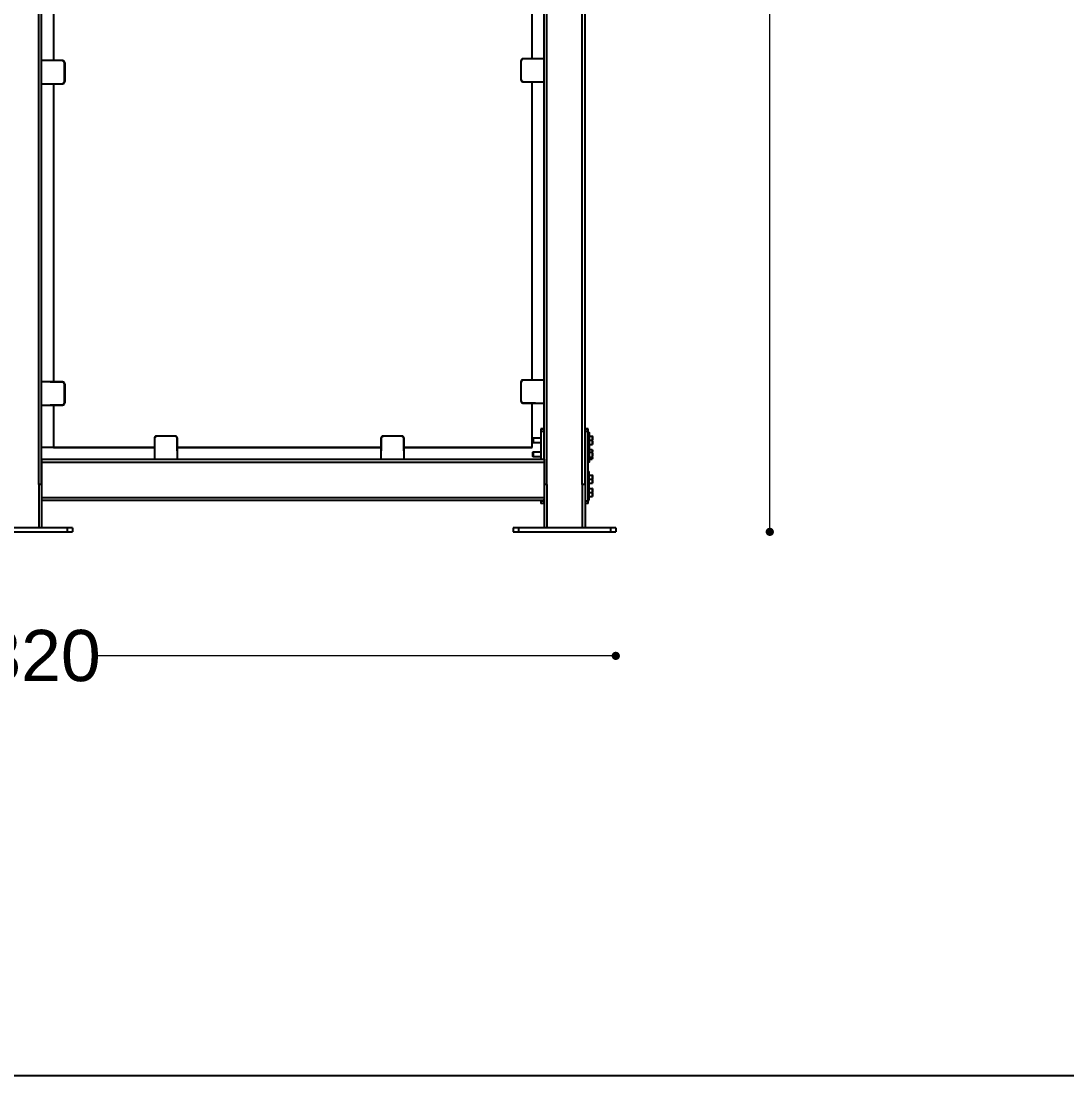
# Model space of a CAD drawing. Header units: millimetres. Extents: x 6404 to 14334, y 16216 to 24449.
# Drawn here: x 8272 to 10312, y 16216 to 18274 of the extents above; entities that cross this region are included whole.
import ezdxf

# ---------------------------------------------------------------- set-up
doc = ezdxf.new("R2010")
doc.units = ezdxf.units.MM
doc.header["$LTSCALE"] = 3
doc.layers.add('Default', color=7, linetype='Continuous')
doc.styles.get("Standard").update_dxf_attribs({"font": 'arial.ttf'})
doc.dimstyles.new('MATEUSZ', dxfattribs={"dimtxt": 35, "dimasz": 16, "dimexe": 0.18, "dimexo": 0.0625, "dimgap": 0.09, "dimtad": 0, "dimdec": 0, "dimdsep": 46, "dimtxsty": 'Standard', "dimblk": 'DOT', "dimcen": 0.09, "dimse1": 1, "dimse2": 1, "dimadec": 0, "dimazin": 0, "dimtfac": 1, "dimtdec": 0, "dimtofl": 0, "dimtmove": 0, "dimatfit": 3, "dimfxl": 1, "dimtolj": 1, "dimtzin": 0, "dimlwd": 9, "dimlwe": 9, "dimarcsym": 0})

# ---------------------------------------------------------------- blocks, each defined once
blk = doc.blocks.new('_Dot')
at = {"color": 0, "linetype": 'ByBlock', "lineweight": -2}
blk.add_line((-0.5, 0), (-1, 0), dxfattribs=at)
at = {"color": 0, "linetype": 'ByBlock', "const_width": 0.5}
blk.add_lwpolyline([(-0.25, 0, 1), (0.25, 0, 1)], format="xyb", close=True, dxfattribs=at)
blk = doc.blocks.new('*D31')
at = {"color": 0, "lineweight": 9, "transparency": 16777216}
for p, q in [((7128.2, 17035.5), (8122.1, 17035.5)), ((9416.2, 17035.5), (8422.3, 17035.5))]:
    blk.add_line(p, q, dxfattribs=at)
at = {"layer": 'Defpoints', "color": 0, "transparency": 16777216}
for p in [(7112.2, 17277.5), (9432.2, 17277.5), (9432.2, 17035.5)]:
    blk.add_point(p, dxfattribs=at)
at = {"color": 0, "lineweight": 9, "transparency": 16777216, "xscale": 16, "yscale": 16, "zscale": 16, "rotation": 180}
blk.add_blockref('_Dot', (7112.2, 17035.5), dxfattribs=at)
at = {"color": 0, "lineweight": 9, "transparency": 16777216, "xscale": 16, "yscale": 16, "zscale": 16}
blk.add_blockref('_Dot', (9432.2, 17035.5), dxfattribs=at)
at = {"color": 0, "transparency": 16777216, "insert": (8272.2, 17035.5), "char_height": 100, "attachment_point": 5}
blk.add_mtext('\\A1;2320', dxfattribs=at)
blk = doc.blocks.new('*D32')
at = {"color": 0, "lineweight": 9, "transparency": 16777216}
for p, q in [((9732.6, 19784), (9732.6, 18688.5)), ((9732.6, 17293.5), (9732.6, 18389))]:
    blk.add_line(p, q, dxfattribs=at)
at = {"layer": 'Defpoints', "color": 0, "transparency": 16777216}
for p in [(9332.1, 19800), (9432.2, 17277.5), (9732.6, 17277.5)]:
    blk.add_point(p, dxfattribs=at)
at = {"color": 0, "lineweight": 9, "transparency": 16777216, "xscale": 16, "yscale": 16, "zscale": 16}
for p, rotation in [((9732.6, 19800), 90), ((9732.6, 17277.5), 270)]:
    blk.add_blockref('_Dot', p, dxfattribs=dict(at, rotation=rotation))
at = {"color": 0, "transparency": 16777216, "insert": (9732.6, 18538.7), "char_height": 100, "attachment_point": 5, "rotation": 90}
blk.add_mtext('\\A1;2522', dxfattribs=at)

msp = doc.modelspace()

# ---------------------------------------------------------------- linework, layer by layer
msp.add_lwpolyline([(6403.7, 24449), (14334, 24449), (14334, 16215.9), (6403.7, 16215.9)], close=True)
at = {"layer": 'Default'}
for p, q in [((8306.7, 17369.9), (8306.7, 19785.4)), ((9297.7, 17369.9), (9297.7, 19785.4)), ((9366.7, 17369.9), (9366.7, 19792.8)), ((9372.2, 17369.9), (9372.2, 19792.5)), ((8312.2, 17369.9), (8312.2, 19701.2)), ((9292.2, 17417.9), (9292.2, 19701.2)), ((8335.2, 18779), (8335.2, 18197)), ((9269.2, 18200.7), (9269.2, 18782.7)), ((8353.2, 18197), (8312.2, 18197)), ((9247.2, 18196.7), (9247.2, 18159.7)), ((9292.2, 18200.7), (9251.2, 18200.7)), ((8356.7, 18156), (8356.7, 18193)), ((8357.2, 18193), (8357.2, 18156)), ((9251.2, 18155.7), (9292.2, 18155.7)), ((9269.2, 17573.7), (9269.2, 18155.7)), ((8312.2, 18152), (8353.2, 18152)), ((8335.2, 18152), (8335.2, 17570)), ((8353.2, 17570), (8312.2, 17570)), ((8353.2, 17569.5), (8328.7, 17569.5)), ((8356.7, 17529), (8356.7, 17566)), ((8357.2, 17566), (8357.2, 17529)), ((9247.2, 17569.7), (9247.2, 17532.7)), ((9292.2, 17573.7), (9251.2, 17573.7)), ((9275.7, 17573.2), (9251.2, 17573.2)), ((8312.2, 17525), (8353.2, 17525)), ((8328.7, 17525.5), (8353.2, 17525.5)), ((8335.2, 17525), (8335.2, 17442.2)), ((9251.2, 17529.2), (9275.7, 17529.2)), ((9251.2, 17528.7), (9292.2, 17528.7)), ((9269.2, 17442.2), (9269.2, 17528.7)), ((9292.2, 17478.5), (9286.2, 17478.5)), ((9286.2, 17478.5), (9292.2, 17478.5)), ((9378.2, 17478.5), (9372.2, 17478.5)), ((9372.2, 17478.5), (9378.2, 17478.5)), ((8532.2, 17460.2), (8532.2, 17419.2)), ((8573.2, 17464.2), (8536.2, 17464.2)), ((8576.7, 17435.7), (8576.7, 17460.2)), ((8577.2, 17419.2), (8577.2, 17460.2)), ((8974.2, 17460.2), (8974.2, 17419.2)), ((8974.7, 17460.2), (8974.7, 17435.7)), ((9015.2, 17464.2), (8978.2, 17464.2)), ((9018.7, 17435.7), (9018.7, 17460.2)), ((9019.2, 17419.2), (9019.2, 17460.2)), ((9270.2, 17460.3), (9271, 17461.1)), ((9271, 17461.1), (9286.2, 17461.1)), ((9292.2, 17473.5), (9286.2, 17473.5)), ((9286.2, 17473.5), (9286.2, 17417.2)), ((9292.2, 17417.9), (9292.2, 17473.5)), ((9378.2, 17473.5), (9372.2, 17473.5)), ((9372.2, 17473.5), (9372.2, 17337.7)), ((9378.2, 17337.7), (9378.2, 17473.5)), ((9378.2, 17471.1), (9380.2, 17471.1)), ((9380.2, 17464.1), (9385.9, 17464.1)), ((9380.2, 17456.1), (9385.9, 17456.1)), ((8532.2, 17442.2), (8312.2, 17442.2)), ((8335.2, 17442.2), (8532.2, 17442.2)), ((8974.2, 17442.2), (8577.2, 17442.2)), ((8577.2, 17442.2), (8974.2, 17442.2)), ((9269.2, 17442.2), (9019.2, 17442.2)), ((9019.2, 17442.2), (9269.2, 17442.2)), ((9271, 17451.1), (9270.2, 17451.8)), ((9270.2, 17432.9), (9271, 17433.7)), ((9270.5, 17433.2), (9271, 17433.7)), ((9286.2, 17451.1), (9271, 17451.1)), ((9271, 17433.7), (9286.2, 17433.7)), ((9380.2, 17441.1), (9378.2, 17441.1)), ((9380.2, 17448.1), (9385.9, 17448.1)), ((9380.2, 17437.9), (9385.9, 17437.9)), ((9386.1, 17437.6), (9386.6, 17436.7)), ((8312.2, 17419.2), (9292.2, 17419.2)), ((8312.2, 17419.2), (8533, 17419.2)), ((8312.2, 17413.7), (9292.2, 17413.7)), ((8312.2, 17413.7), (8312.2, 17344.7)), ((8576.8, 17419.2), (8975.4, 17419.2)), ((9018.6, 17419.2), (9212.2, 17419.2)), ((9271, 17423.7), (9270.2, 17424.4)), ((9286.2, 17423.7), (9271, 17423.7)), ((9292.2, 17413.7), (9292.2, 17344.7)), ((9380.2, 17413.7), (9378.2, 17413.7)), ((9380.2, 17432.7), (9385.9, 17432.7)), ((9380.2, 17423.5), (9385.9, 17423.5)), ((9380.2, 17419.5), (9385.9, 17419.5)), ((9378.2, 17395.4), (9380.2, 17395.4)), ((9380.2, 17388.4), (9385.9, 17388.4)), ((9380.2, 17380.4), (9385.9, 17380.4)), ((9380.2, 17372.4), (9385.9, 17372.4)), ((8306.7, 17369.9), (8306.7, 17285.5)), ((8312.2, 17369.9), (8312.2, 17285.5)), ((9297.7, 17369.9), (9297.7, 17285.5)), ((9366.7, 17369.9), (9366.7, 17285.5)), ((9372.2, 17369.9), (9372.2, 17285.5)), ((9378.2, 17365.4), (9380.2, 17365.4)), ((9380.2, 17362.4), (9385.9, 17362.4)), ((9380.2, 17354.4), (9385.9, 17354.4)), ((8312.2, 17344.7), (9292.2, 17344.7)), ((8312.2, 17339.2), (9292.2, 17339.2)), ((8312.2, 17339.2), (9212.2, 17339.2)), ((9284.2, 17339.4), (9286.2, 17339.4)), ((9292.2, 17337.7), (9286.2, 17337.7)), ((9292.2, 17332.7), (9286.2, 17332.7)), ((9292.2, 17337.7), (9292.2, 17341.1)), ((9292.2, 17340.4), (9292.2, 17285.5)), ((9378.2, 17337.7), (9372.2, 17337.7)), ((9378.2, 17332.7), (9372.2, 17332.7)), ((9378.2, 17339.4), (9380.2, 17339.4)), ((9380.2, 17346.4), (9385.9, 17346.4)), ((8362.2, 17285.5), (8182.2, 17285.5)), ((8182.2, 17277.5), (8362.2, 17277.5)), ((8362.2, 17285.5), (8362.2, 17277.5)), ((8372.2, 17285.5), (8372.2, 17277.5)), ((9232.2, 17285.5), (9232.2, 17277.5)), ((9422.2, 17285.5), (9242.2, 17285.5)), ((9242.2, 17285.5), (9242.2, 17277.5)), ((9242.2, 17277.5), (9422.2, 17277.5)), ((9422.2, 17285.5), (9422.2, 17277.5)), ((9432.2, 17285.5), (9432.2, 17277.5))]:
    msp.add_line(p, q, dxfattribs=at)
for points in [[(9286.2, 17478.5, 0), (9286.2, 17478.5, 0), (9286.2, 17478.5, 0), (9286.2, 17478.5, 0), (9286.2, 17478.5, 0), (9286.2, 17478.5, 0), (9286.2, 17478.5, 0), (9286.2, 17478.5, 0), (9286.2, 17478.5, 0), (9286.2, 17478.5, 0), (9286.2, 17478.5, 0), (9286.2, 17478.5, 0), (9286.2, 17478.5, 0), (9286.2, 17478.5, 0), (9286.2, 17478.5, 0), (9286.2, 17478.5, 0), (9286.2, 17478.5, 0), (9286.2, 17478.5, 0), (9286.2, 17478.5, 0), (9286.2, 17478.4, 0), (9286.2, 17478.3, 0), (9286.2, 17477, 0), (9286.2, 17473.5, 0)], [(9292.2, 17473.5, 0), (9292.2, 17477.1, 0), (9292.2, 17478.2, 0), (9292.2, 17478.4, 0), (9292.2, 17478.5, 0), (9292.2, 17478.5, 0), (9292.2, 17478.5, 0), (9292.2, 17478.5, 0), (9292.2, 17478.5, 0), (9292.2, 17478.5, 0), (9292.2, 17478.5, 0), (9292.2, 17478.5, 0), (9292.2, 17478.5, 0), (9292.2, 17478.5, 0), (9292.2, 17478.5, 0), (9292.2, 17478.5, 0), (9292.2, 17478.5, 0), (9292.2, 17478.5, 0), (9292.2, 17478.5, 0), (9292.2, 17478.5, 0), (9292.2, 17478.5, 0), (9292.2, 17478.5, 0), (9292.2, 17478.5, 0), (9292.2, 17478.5, 0), (9292.2, 17478.5, 0)], [(9372.2, 17478.5, 0), (9372.2, 17478.5, 0), (9372.2, 17478.5, 0), (9372.2, 17478.5, 0), (9372.2, 17478.5, 0), (9372.2, 17478.5, 0), (9372.2, 17478.5, 0), (9372.2, 17478.5, 0), (9372.2, 17478.5, 0), (9372.2, 17478.5, 0), (9372.2, 17478.5, 0), (9372.2, 17478.5, 0), (9372.2, 17478.5, 0), (9372.2, 17478.5, 0), (9372.2, 17478.5, 0), (9372.2, 17478.5, 0), (9372.2, 17478.5, 0), (9372.2, 17478.5, 0), (9372.2, 17478.5, 0), (9372.2, 17478.4, 0), (9372.2, 17478.3, 0), (9372.2, 17477, 0), (9372.2, 17473.5, 0)], [(9378.2, 17473.5, 0), (9378.2, 17477.1, 0), (9378.2, 17478.2, 0), (9378.2, 17478.4, 0), (9378.2, 17478.5, 0), (9378.2, 17478.5, 0), (9378.2, 17478.5, 0), (9378.2, 17478.5, 0), (9378.2, 17478.5, 0), (9378.2, 17478.5, 0), (9378.2, 17478.5, 0), (9378.2, 17478.5, 0), (9378.2, 17478.5, 0), (9378.2, 17478.5, 0), (9378.2, 17478.5, 0), (9378.2, 17478.5, 0), (9378.2, 17478.5, 0), (9378.2, 17478.5, 0), (9378.2, 17478.5, 0), (9378.2, 17478.5, 0), (9378.2, 17478.5, 0), (9378.2, 17478.5, 0), (9378.2, 17478.5, 0), (9378.2, 17478.5, 0), (9378.2, 17478.5, 0)], [(9271, 17461.1, 0), (9271, 17461.1, 0), (9271, 17461.1, 0), (9271, 17461.1, 0), (9271, 17461.1, 0), (9271, 17461.1, 0), (9271, 17461.1, 0), (9271, 17461.1, 0), (9271, 17461.1, 0), (9271, 17461.1, 0), (9271, 17461.1, 0), (9271, 17461.1, 0), (9271, 17461.1, 0), (9271, 17461.1, 0), (9271, 17461.1, 0), (9271, 17460.9, 0), (9271, 17460.5, 0), (9271, 17456.1, 0)], [(9271, 17456.1, 0), (9271, 17451.1, 0)], [(9380.2, 17461.6, 0), (9380.2, 17469.9, 0), (9380.2, 17470.8, 0), (9380.2, 17471, 0), (9380.2, 17471.1, 0), (9380.2, 17471.1, 0), (9380.2, 17471.1, 0), (9380.2, 17471.1, 0), (9380.2, 17471.1, 0), (9380.2, 17471.1, 0), (9380.2, 17471.1, 0), (9380.2, 17471.1, 0), (9380.2, 17471.1, 0), (9380.2, 17471.1, 0), (9380.2, 17471.1, 0), (9380.2, 17471.1, 0), (9380.2, 17471.1, 0), (9380.2, 17471.1, 0), (9380.2, 17471.1, 0), (9380.2, 17471.1, 0), (9380.2, 17471.1, 0), (9380.2, 17471.1, 0), (9380.2, 17471.1, 0), (9380.2, 17471.1, 0), (9380.2, 17471.1, 0), (9380.2, 17471.1, 0), (9380.2, 17471, 0), (9380.2, 17470.1, 0), (9380.2, 17465.8, 0), (9380.2, 17450.5, 0)], [(9380.2, 17450.5, 0), (9380.2, 17442.3, 0), (9380.2, 17441.4, 0), (9380.2, 17441.2, 0), (9380.2, 17441.1, 0), (9380.2, 17441.1, 0), (9380.2, 17441.1, 0), (9380.2, 17441.1, 0), (9380.2, 17441.1, 0), (9380.2, 17441.1, 0), (9380.2, 17441.1, 0), (9380.2, 17441.1, 0), (9380.2, 17441.1, 0), (9380.2, 17441.1, 0), (9380.2, 17441.1, 0), (9380.2, 17441.1, 0), (9380.2, 17441.1, 0), (9380.2, 17441.1, 0), (9380.2, 17441.1, 0), (9380.2, 17441.1, 0), (9380.2, 17441.1, 0), (9380.2, 17441.1, 0), (9380.2, 17441.1, 0), (9380.2, 17441.1, 0), (9380.2, 17441.1, 0), (9380.2, 17441.1, 0), (9380.2, 17441.2, 0), (9380.2, 17442.1, 0), (9380.2, 17446.3, 0), (9380.2, 17461.6, 0)], [(9385.9, 17464.1, 0), (9386.5, 17462, 0), (9386.6, 17461.1, 0), (9386.6, 17460.1, 0)], [(9386.6, 17464.1, 0), (9386.6, 17464.1, 0), (9386.6, 17464.1, 0), (9386.6, 17464.1, 0), (9386.6, 17464.1, 0), (9386.6, 17464.1, 0), (9386.6, 17464.1, 0), (9386.6, 17464.1, 0), (9386.6, 17464.1, 0), (9386.6, 17464.1, 0), (9386.6, 17464.1, 0), (9386.6, 17464.1, 0), (9386.6, 17464.1, 0), (9386.6, 17464.1, 0), (9386.6, 17464.1, 0), (9386.3, 17464.1, 0), (9385.9, 17464.1, 0)], [(9386.6, 17460.1, 0), (9386.6, 17459.1, 0), (9386.5, 17458.2, 0), (9385.9, 17456.1, 0)], [(9385.9, 17456.1, 0), (9386.5, 17454, 0), (9386.6, 17453.1, 0), (9386.6, 17452.1, 0)], [(9386.6, 17460.1, 0), (9386.6, 17464.1, 0)], [(9386.6, 17452.1, 0), (9386.6, 17460.1, 0)], [(9271, 17433.7, 0), (9271, 17433.7, 0), (9271, 17433.7, 0), (9271, 17433.7, 0), (9271, 17433.7, 0), (9271, 17433.7, 0), (9271, 17433.7, 0), (9271, 17433.7, 0), (9271, 17433.7, 0), (9271, 17433.7, 0), (9271, 17433.7, 0), (9271, 17433.7, 0), (9271, 17433.7, 0), (9271, 17433.7, 0), (9271, 17433.6, 0), (9271, 17432.9, 0), (9271, 17430.8, 0)], [(9380.2, 17414.8, 0), (9380.2, 17423, 0), (9380.2, 17434.4, 0), (9380.2, 17442.6, 0), (9380.2, 17443.4, 0), (9380.2, 17443.6, 0), (9380.2, 17443.7, 0), (9380.2, 17443.7, 0), (9380.2, 17443.7, 0), (9380.2, 17443.7, 0), (9380.2, 17443.7, 0), (9380.2, 17443.7, 0), (9380.2, 17443.7, 0), (9380.2, 17443.7, 0), (9380.2, 17443.7, 0), (9380.2, 17443.7, 0), (9380.2, 17443.7, 0), (9380.2, 17443.7, 0), (9380.2, 17443.7, 0), (9380.2, 17443.7, 0), (9380.2, 17443.7, 0), (9380.2, 17443.7, 0), (9380.2, 17443.7, 0), (9380.2, 17443.7, 0), (9380.2, 17443.6, 0), (9380.2, 17442.5, 0)], [(9380.2, 17442.5, 0), (9380.2, 17434.4, 0), (9380.2, 17422.9, 0), (9380.2, 17414.8, 0), (9380.2, 17414, 0), (9380.2, 17413.7, 0), (9380.2, 17413.7, 0), (9380.2, 17413.7, 0), (9380.2, 17413.7, 0), (9380.2, 17413.7, 0), (9380.2, 17413.7, 0), (9380.2, 17413.7, 0), (9380.2, 17413.7, 0), (9380.2, 17413.7, 0), (9380.2, 17413.7, 0), (9380.2, 17413.7, 0), (9380.2, 17413.7, 0), (9380.2, 17413.7, 0), (9380.2, 17413.7, 0), (9380.2, 17413.7, 0), (9380.2, 17413.7, 0), (9380.2, 17413.7, 0), (9380.2, 17413.7, 0), (9380.2, 17413.7, 0), (9380.2, 17413.8, 0), (9380.2, 17414.8, 0)], [(9386.6, 17452.1, 0), (9386.6, 17451.1, 0), (9386.5, 17450.2, 0), (9385.9, 17448.1, 0)], [(9385.9, 17448.1, 0), (9386.5, 17448.1, 0), (9386.6, 17448.1, 0), (9386.6, 17448.1, 0), (9386.6, 17448.1, 0), (9386.6, 17448.1, 0), (9386.6, 17448.1, 0), (9386.6, 17448.1, 0), (9386.6, 17448.1, 0), (9386.6, 17448.1, 0), (9386.6, 17448.1, 0), (9386.6, 17448.1, 0), (9386.6, 17448.1, 0), (9386.6, 17448.1, 0), (9386.6, 17448.1, 0), (9386.6, 17448.1, 0), (9386.6, 17448.1, 0), (9386.6, 17448.1, 0), (9386.6, 17448.1, 0)], [(9385.9, 17437.9, 0), (9386.2, 17437.2, 0), (9386.5, 17436.5, 0), (9386.6, 17435.9, 0), (9386.6, 17435.3, 0)], [(9386.6, 17435.3, 0), (9386.6, 17434.7, 0), (9386.5, 17434, 0), (9386.2, 17433.4, 0), (9385.9, 17432.7, 0)], [(9386.6, 17448.1, 0), (9386.6, 17448.1, 0), (9386.6, 17448.1, 0), (9386.6, 17448.1, 0), (9386.6, 17448.1, 0), (9386.6, 17448.1, 0), (9386.6, 17448.1, 0), (9386.6, 17448.1, 0), (9386.6, 17448.1, 0), (9386.6, 17448.1, 0), (9386.6, 17448.1, 0), (9386.6, 17448.1, 0), (9386.6, 17448.1, 0), (9386.6, 17448.1, 0), (9386.6, 17448.1, 0), (9386.6, 17448.2, 0), (9386.6, 17448.5, 0), (9386.6, 17452.1, 0)], [(9386.6, 17435.3, 0), (9386.6, 17436.7, 0), (9386.6, 17436.7, 0), (9386.6, 17436.7, 0), (9386.6, 17436.7, 0), (9386.6, 17436.7, 0), (9386.6, 17436.7, 0), (9386.6, 17436.7, 0), (9386.6, 17436.7, 0), (9386.6, 17436.7, 0), (9386.6, 17436.7, 0), (9386.6, 17436.7, 0), (9386.6, 17436.7, 0), (9386.6, 17436.7, 0), (9386.6, 17436.7, 0), (9386.6, 17436.7, 0), (9386.6, 17436.7, 0), (9386.6, 17436.7, 0), (9386.6, 17436.7, 0), (9386.6, 17436.7, 0), (9386.6, 17436.7, 0), (9386.6, 17436.6, 0), (9386.6, 17435.9, 0)], [(9386.6, 17428.1, 0), (9386.6, 17435.3, 0)], [(8312.2, 17419.2, 0), (8312.2, 17419.2, 0), (8312.2, 17419.2, 0), (8312.2, 17419.2, 0), (8312.2, 17419.2, 0), (8312.2, 17419.2, 0), (8312.2, 17419.2, 0), (8312.2, 17419.2, 0), (8312.2, 17419.2, 0), (8312.2, 17419.2, 0), (8312.2, 17419.2, 0), (8312.2, 17419.2, 0), (8312.2, 17419.2, 0), (8312.2, 17418.8, 0), (8312.2, 17417.1, 0), (8312.2, 17413.7, 0)], [(9270.2, 17430.5, 0), (9270.2, 17432.7, 0), (9270.2, 17432.9, 0), (9270.2, 17432.9, 0), (9270.2, 17432.9, 0), (9270.2, 17432.9, 0), (9270.2, 17432.9, 0), (9270.2, 17432.9, 0), (9270.2, 17432.9, 0), (9270.2, 17432.9, 0), (9270.2, 17432.9, 0), (9270.2, 17432.9, 0), (9270.2, 17432.9, 0), (9270.2, 17432.9, 0), (9270.2, 17432.9, 0), (9270.2, 17432.9, 0), (9270.2, 17432.9, 0), (9270.2, 17432.9, 0), (9270.2, 17432.9, 0), (9270.2, 17432.7, 0), (9270.2, 17431.5, 0), (9270.2, 17426.9, 0)], [(9270.2, 17426.9, 0), (9270.2, 17424.7, 0), (9270.2, 17424.5, 0), (9270.2, 17424.4, 0), (9270.2, 17424.4, 0), (9270.2, 17424.4, 0), (9270.2, 17424.4, 0), (9270.2, 17424.4, 0), (9270.2, 17424.4, 0), (9270.2, 17424.4, 0), (9270.2, 17424.4, 0), (9270.2, 17424.4, 0), (9270.2, 17424.4, 0), (9270.2, 17424.4, 0), (9270.2, 17424.4, 0), (9270.2, 17424.4, 0), (9270.2, 17424.4, 0), (9270.2, 17424.5, 0), (9270.2, 17424.5, 0), (9270.2, 17424.7, 0), (9270.2, 17425.9, 0), (9270.2, 17430.5, 0)], [(9271, 17430.8, 0), (9271, 17423.7, 0)], [(9292.2, 17419.2, 0), (9292.2, 17419.2, 0), (9292.2, 17419.2, 0), (9292.2, 17419.2, 0), (9292.2, 17419.2, 0), (9292.2, 17419.2, 0), (9292.2, 17419.2, 0), (9292.2, 17419.2, 0), (9292.2, 17419.2, 0), (9292.2, 17419.2, 0), (9292.2, 17419.2, 0), (9292.2, 17419.2, 0), (9292.2, 17419.2, 0), (9292.2, 17418.8, 0), (9292.2, 17417.1, 0), (9292.2, 17413.7, 0)], [(9385.9, 17432.7, 0), (9386.5, 17430.3, 0), (9386.6, 17428.1, 0)], [(9386.6, 17428.1, 0), (9386.5, 17425.9, 0), (9385.9, 17423.5, 0)], [(9385.9, 17423.5, 0), (9386.2, 17422.9, 0), (9386.5, 17422.4, 0), (9386.6, 17422, 0), (9386.6, 17421.7, 0), (9386.6, 17421.5, 0)], [(9386.6, 17421.5, 0), (9386.6, 17421.2, 0), (9386.6, 17421, 0), (9386.5, 17420.5, 0), (9386.2, 17420, 0), (9385.9, 17419.5, 0)], [(9386.6, 17421.5, 0), (9386.6, 17428.1, 0)], [(9386.6, 17422.1, 0), (9386.6, 17420.7, 0), (9386.6, 17420.7, 0), (9386.6, 17420.7, 0), (9386.6, 17420.7, 0), (9386.6, 17420.7, 0), (9386.6, 17420.7, 0), (9386.6, 17420.7, 0), (9386.6, 17420.7, 0), (9386.6, 17420.7, 0), (9386.6, 17420.7, 0), (9386.6, 17420.7, 0), (9386.6, 17420.7, 0), (9386.6, 17420.7, 0), (9386.6, 17420.7, 0), (9386.6, 17420.7, 0), (9386.6, 17420.7, 0), (9386.6, 17420.7, 0), (9386.6, 17420.7, 0), (9386.6, 17420.7, 0), (9386.6, 17420.7, 0), (9386.6, 17420.8, 0), (9386.6, 17421.5, 0)], [(9380.2, 17365.4, 0), (9380.2, 17365.4, 0), (9380.2, 17365.4, 0), (9380.2, 17365.4, 0), (9380.2, 17365.4, 0), (9380.2, 17365.4, 0), (9380.2, 17365.4, 0), (9380.2, 17365.4, 0), (9380.2, 17365.4, 0), (9380.2, 17365.4, 0), (9380.2, 17365.4, 0), (9380.2, 17365.4, 0), (9380.2, 17365.5, 0), (9380.2, 17365.5, 0), (9380.2, 17365.9, 0), (9380.2, 17367.3, 0), (9380.2, 17395.4, 0)], [(9385.9, 17388.4, 0), (9386.5, 17386.4, 0), (9386.6, 17385.4, 0), (9386.6, 17384.4, 0)], [(9386.6, 17388.4, 0), (9386.6, 17388.4, 0), (9386.6, 17388.4, 0), (9386.6, 17388.4, 0), (9386.6, 17388.4, 0), (9386.6, 17388.4, 0), (9386.6, 17388.4, 0), (9386.6, 17388.4, 0), (9386.6, 17388.4, 0), (9386.6, 17388.4, 0), (9386.6, 17388.4, 0), (9386.6, 17388.4, 0), (9386.6, 17388.4, 0), (9386.6, 17388.4, 0), (9386.6, 17388.4, 0), (9386.3, 17388.4, 0), (9385.9, 17388.4, 0)], [(9386.6, 17384.4, 0), (9386.6, 17383.5, 0), (9386.5, 17382.5, 0), (9385.9, 17380.4, 0)], [(9385.9, 17380.4, 0), (9386.5, 17378.4, 0), (9386.6, 17377.4, 0), (9386.6, 17376.4, 0)], [(9386.6, 17376.4, 0), (9386.6, 17375.5, 0), (9386.5, 17374.5, 0), (9385.9, 17372.4, 0)], [(9385.9, 17372.4, 0), (9386.5, 17372.4, 0), (9386.6, 17372.4, 0)], [(9386.6, 17384.4, 0), (9386.6, 17388.4, 0)], [(9386.6, 17376.4, 0), (9386.6, 17384.4, 0)], [(9386.6, 17372.4, 0), (9386.6, 17372.4, 0), (9386.6, 17372.4, 0), (9386.6, 17372.4, 0), (9386.6, 17372.4, 0), (9386.6, 17372.4, 0), (9386.6, 17372.4, 0), (9386.6, 17372.4, 0), (9386.6, 17372.4, 0), (9386.6, 17372.4, 0), (9386.6, 17372.4, 0), (9386.6, 17372.4, 0), (9386.6, 17372.4, 0), (9386.6, 17372.4, 0), (9386.6, 17372.5, 0), (9386.6, 17372.5, 0), (9386.6, 17372.9, 0), (9386.6, 17376.4, 0)], [(8312.2, 17369.9, 0), (8312.2, 17369.9, 0), (8312.2, 17369.9, 0), (8312.2, 17369.9, 0), (8312.2, 17369.9, 0), (8312.2, 17369.9, 0), (8312.2, 17369.9, 0), (8312.2, 17369.9, 0), (8312.2, 17369.9, 0), (8312.2, 17369.9, 0), (8312.2, 17369.9, 0), (8312.2, 17369.9, 0), (8312.2, 17369.9, 0), (8312.2, 17369.9, 0), (8312.2, 17369.9, 0), (8312.1, 17369.9, 0), (8311.5, 17369.9, 0), (8306.7, 17369.9, 0)], [(9297.7, 17369.9, 0), (9292.2, 17369.9, 0)], [(9372.2, 17369.9, 0), (9372.2, 17369.9, 0), (9372.2, 17369.9, 0), (9372.2, 17369.9, 0), (9372.2, 17369.9, 0), (9372.2, 17369.9, 0), (9372.2, 17369.9, 0), (9372.2, 17369.9, 0), (9372.2, 17369.9, 0), (9372.2, 17369.9, 0), (9372.2, 17369.9, 0), (9372.2, 17369.9, 0), (9372.2, 17369.9, 0), (9372.2, 17369.9, 0), (9372.1, 17369.9, 0), (9371.5, 17369.9, 0), (9366.7, 17369.9, 0)], [(9380.2, 17339.4, 0), (9380.2, 17339.4, 0), (9380.2, 17339.4, 0), (9380.2, 17339.4, 0), (9380.2, 17339.4, 0), (9380.2, 17339.4, 0), (9380.2, 17339.4, 0), (9380.2, 17339.4, 0), (9380.2, 17339.4, 0), (9380.2, 17339.4, 0), (9380.2, 17339.4, 0), (9380.2, 17339.4, 0), (9380.2, 17339.5, 0), (9380.2, 17339.5, 0), (9380.2, 17339.9, 0), (9380.2, 17341.3, 0), (9380.2, 17369.4, 0)], [(9385.9, 17362.4, 0), (9386.5, 17360.4, 0), (9386.6, 17359.4, 0), (9386.6, 17358.4, 0)], [(9386.6, 17362.4, 0), (9386.6, 17362.4, 0), (9386.6, 17362.4, 0), (9386.6, 17362.4, 0), (9386.6, 17362.4, 0), (9386.6, 17362.4, 0), (9386.6, 17362.4, 0), (9386.6, 17362.4, 0), (9386.6, 17362.4, 0), (9386.6, 17362.4, 0), (9386.6, 17362.4, 0), (9386.6, 17362.4, 0), (9386.6, 17362.4, 0), (9386.6, 17362.4, 0), (9386.6, 17362.4, 0), (9386.3, 17362.4, 0), (9385.9, 17362.4, 0)], [(9386.6, 17358.4, 0), (9386.6, 17357.5, 0), (9386.5, 17356.5, 0), (9385.9, 17354.4, 0)], [(9385.9, 17354.4, 0), (9386.5, 17352.4, 0), (9386.6, 17351.4, 0), (9386.6, 17350.4, 0)], [(9386.6, 17358.4, 0), (9386.6, 17362.4, 0)], [(9386.6, 17350.4, 0), (9386.6, 17358.4, 0)], [(8312.2, 17344.7, 0), (8312.2, 17339.2, 0)], [(9286.2, 17337.7, 0), (9286.2, 17332.7, 0)], [(9292.2, 17344.7, 0), (9292.2, 17339.2, 0)], [(9292.2, 17332.7, 0), (9292.2, 17332.7, 0), (9292.2, 17332.7, 0), (9292.2, 17332.7, 0), (9292.2, 17332.7, 0), (9292.2, 17332.7, 0), (9292.2, 17332.7, 0), (9292.2, 17332.7, 0), (9292.2, 17332.7, 0), (9292.2, 17332.7, 0), (9292.2, 17332.7, 0), (9292.2, 17332.7, 0), (9292.2, 17332.8, 0), (9292.2, 17332.8, 0), (9292.2, 17332.8, 0), (9292.2, 17332.9, 0), (9292.2, 17333.4, 0), (9292.2, 17337.7, 0)], [(9372.2, 17337.7, 0), (9372.2, 17332.7, 0)], [(9378.2, 17332.7, 0), (9378.2, 17332.7, 0), (9378.2, 17332.7, 0), (9378.2, 17332.7, 0), (9378.2, 17332.7, 0), (9378.2, 17332.7, 0), (9378.2, 17332.7, 0), (9378.2, 17332.7, 0), (9378.2, 17332.7, 0), (9378.2, 17332.7, 0), (9378.2, 17332.7, 0), (9378.2, 17332.7, 0), (9378.2, 17332.8, 0), (9378.2, 17332.8, 0), (9378.2, 17332.8, 0), (9378.2, 17332.9, 0), (9378.2, 17333.4, 0), (9378.2, 17337.7, 0)], [(9386.6, 17350.4, 0), (9386.6, 17349.5, 0), (9386.5, 17348.5, 0), (9385.9, 17346.4, 0)], [(9385.9, 17346.4, 0), (9386.5, 17346.4, 0), (9386.6, 17346.4, 0)], [(9386.6, 17346.4, 0), (9386.6, 17346.4, 0), (9386.6, 17346.4, 0), (9386.6, 17346.4, 0), (9386.6, 17346.4, 0), (9386.6, 17346.4, 0), (9386.6, 17346.4, 0), (9386.6, 17346.4, 0), (9386.6, 17346.4, 0), (9386.6, 17346.4, 0), (9386.6, 17346.4, 0), (9386.6, 17346.4, 0), (9386.6, 17346.4, 0), (9386.6, 17346.4, 0), (9386.6, 17346.5, 0), (9386.6, 17346.5, 0), (9386.6, 17346.9, 0), (9386.6, 17350.4, 0)], [(8372.2, 17285.5, 0), (8372.2, 17285.5, 0), (8372.2, 17285.5, 0), (8372.2, 17285.5, 0), (8372.2, 17285.5, 0), (8372.2, 17285.5, 0), (8372.2, 17285.5, 0), (8372.2, 17285.5, 0), (8372.2, 17285.5, 0), (8372.2, 17285.5, 0), (8372.2, 17285.5, 0), (8372.2, 17285.5, 0), (8372.2, 17285.5, 0), (8372.2, 17285.5, 0), (8372.2, 17285.5, 0), (8371.9, 17285.5, 0), (8371, 17285.5, 0), (8362.2, 17285.5, 0)], [(8362.2, 17277.5, 0), (8372.2, 17277.5, 0)], [(9242.2, 17285.5, 0), (9232.2, 17285.5, 0)], [(9232.2, 17277.5, 0), (9232.2, 17277.5, 0), (9232.2, 17277.5, 0), (9232.2, 17277.5, 0), (9232.2, 17277.5, 0), (9232.2, 17277.5, 0), (9232.2, 17277.5, 0), (9232.2, 17277.5, 0), (9232.2, 17277.5, 0), (9232.2, 17277.5, 0), (9232.2, 17277.5, 0), (9232.2, 17277.5, 0), (9232.2, 17277.5, 0), (9232.3, 17277.5, 0), (9232.5, 17277.5, 0), (9233.5, 17277.5, 0), (9242.2, 17277.5, 0)], [(9432.2, 17285.5, 0), (9432.2, 17285.5, 0), (9432.2, 17285.5, 0), (9432.2, 17285.5, 0), (9432.2, 17285.5, 0), (9432.2, 17285.5, 0), (9432.2, 17285.5, 0), (9432.2, 17285.5, 0), (9432.2, 17285.5, 0), (9432.2, 17285.5, 0), (9432.2, 17285.5, 0), (9432.2, 17285.5, 0), (9432.2, 17285.5, 0), (9432.2, 17285.5, 0), (9432.2, 17285.5, 0), (9431.9, 17285.5, 0), (9431, 17285.5, 0), (9422.2, 17285.5, 0)], [(9422.2, 17277.5, 0), (9432.2, 17277.5, 0)]]:
    msp.add_polyline3d(points, dxfattribs=at)
for points in [[(9270.2, 17456.1, 0), (9270.2, 17460.3, 0)], [(9270.2, 17456.1, 0), (9270.2, 17451.8, 0)]]:
    msp.add_polyline3d(points, close=True, dxfattribs=at)
for centre, radius, start, end in [((8353.2, 18193), 4, 45, 90), ((8353.2, 18193), 3.5, 0, 90), ((8353.2, 18193), 4, 0, 45), ((9251.2, 18196.7), 4, 135, 180), ((9251.2, 18196.7), 3.5, 90, 180), ((9251.2, 18196.7), 4, 90, 135), ((8353.2, 18156), 3.5, 270, 0), ((8353.2, 18156), 4, 315, 0), ((9251.2, 18159.7), 4, 180, 225), ((9251.2, 18159.7), 3.5, 180, 270), ((9251.2, 18159.7), 4, 225, 270), ((8353.2, 18156), 4, 270, 315), ((8353.2, 17566), 4, 45, 90), ((8353.2, 17566), 3.5, 0, 90), ((8353.2, 17566), 4, 0, 45), ((9251.2, 17569.7), 4, 135, 180), ((9251.2, 17569.7), 3.5, 90, 180), ((9251.2, 17569.7), 4, 90, 135), ((8353.2, 17529), 3.5, 270, 0), ((8353.2, 17529), 4, 270, 315), ((8353.2, 17529), 4, 315, 0), ((9251.2, 17532.7), 4, 180, 225), ((9251.2, 17532.7), 3.5, 180, 270), ((9251.2, 17532.7), 4, 225, 270), ((8536.2, 17460.2), 4, 135, 180), ((8536.2, 17460.2), 3.5, 90, 180), ((8536.2, 17460.2), 4, 90, 135), ((8573.2, 17460.2), 4, 45, 90), ((8573.2, 17460.2), 3.5, 0, 90), ((8573.2, 17460.2), 4, 0, 45), ((8978.2, 17460.2), 4, 135, 180), ((8978.2, 17460.2), 3.5, 90, 180), ((8978.2, 17460.2), 4, 90, 135), ((9015.2, 17460.2), 4, 45, 90), ((9015.2, 17460.2), 3.5, 0, 90), ((9015.2, 17460.2), 3.5, 0, 90), ((9015.2, 17460.2), 4, 0, 45)]:
    msp.add_arc(centre, radius, start, end, dxfattribs=at)

# ---------------------------------------------------------------- dimensions: what is measured, and where the dimension line sits
dim = msp.add_linear_dim(base=(9732.5521, 17277.5118), p1=(9332.0958, 19799.97), p2=(9432.2266, 17277.5118), angle=90, dimstyle='MATEUSZ', override={"dimtxt": 100})
dim.commit()
dim.dimension.update_dxf_attribs({"geometry": '*D32', "text_midpoint": (9732.5521, 18538.7409)})
dim = msp.add_linear_dim(base=(9432.2, 17035.5), p1=(7112.2, 17277.5), p2=(9432.2, 17277.5), dimstyle='MATEUSZ', override={"dimtxt": 100})
dim.commit()
dim.dimension.update_dxf_attribs({"geometry": '*D31', "text_midpoint": (8272.2, 17035.5)})

doc.saveas('drawing.dxf')
